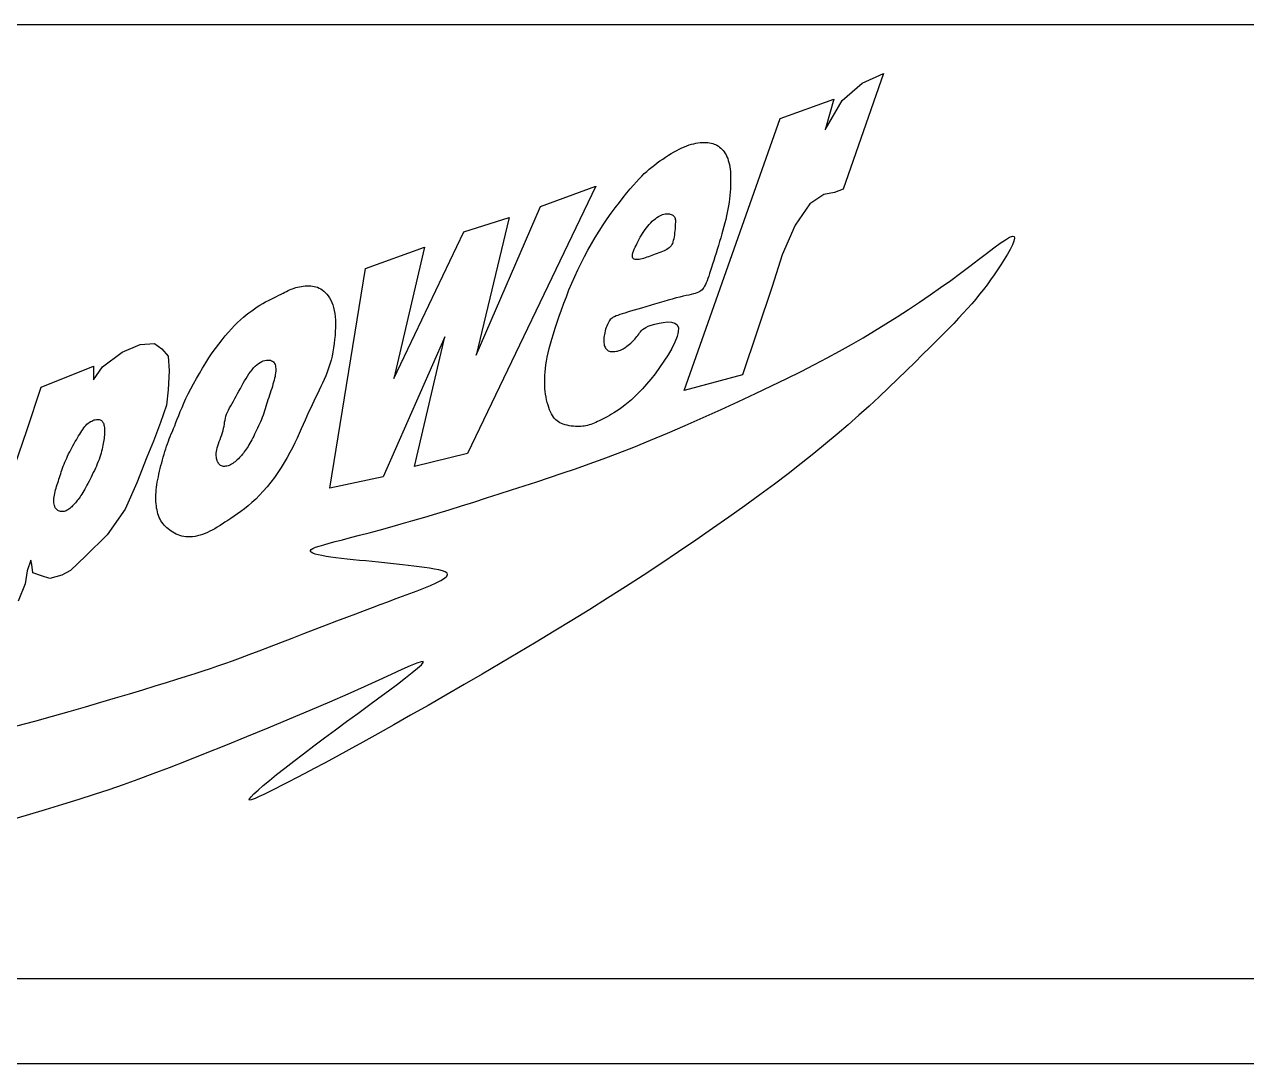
# Model space of a CAD drawing. Extents: x 627 to 914, y 3 to 207.
# Drawn here: x 647.05 to 664.98, y 3 to 18.25 of the extents above; entities that cross this region are included whole.
import ezdxf

# ---------------------------------------------------------------- set-up
doc = ezdxf.new("R2010")
doc.units = 0
doc.layers.add('圖框層', color=7, linetype='CONTINUOUS')
doc.layers.add('輪廓線層', color=7, linetype='CONTINUOUS')

msp = doc.modelspace()

# ---------------------------------------------------------------- linework, layer by layer
at = {"layer": '圖框層', "color": 7}
for p, q in [((628.447, 18.25), (912.947, 18.25)), ((628.447, 4.25), (912.947, 4.25)), ((627.197, 3), (914.197, 3))]:
    msp.add_line(p, q, dxfattribs=at)
at = {"layer": '輪廓線層', "color": 116}
for points in [[(658.355, 15.302), (658.167, 14.869), (658.019, 14.406), (657.586, 13.106), (656.728, 12.879), (658.138, 16.868), (658.926, 17.154), (658.798, 16.701), (659.045, 17.134), (659.34, 17.39), (659.656, 17.528), (659.064, 15.834), (658.936, 15.785), (658.779, 15.755), (658.572, 15.617)], [(657.146, 14.733), (657.13, 14.685), (657.116, 14.64), (657.102, 14.597), (657.089, 14.558), (657.076, 14.522), (657.064, 14.488), (657.052, 14.459), (657.041, 14.432), (657.029, 14.408), (657.017, 14.388), (657.004, 14.37), (656.99, 14.354), (656.975, 14.341), (656.958, 14.329), (656.938, 14.319), (656.916, 14.31), (656.891, 14.302), (656.863, 14.294), (656.831, 14.286), (656.796, 14.278), (656.757, 14.27), (656.713, 14.26), (656.665, 14.249), (656.612, 14.236), (656.554, 14.22), (656.492, 14.203), (656.428, 14.185), (656.362, 14.166), (656.295, 14.146), (656.229, 14.126), (656.165, 14.107), (656.104, 14.088), (656.046, 14.071), (655.993, 14.055), (655.943, 14.04), (655.898, 14.026), (655.856, 14.014), (655.819, 14.002), (655.785, 13.991), (655.755, 13.98), (655.73, 13.971), (655.707, 13.961), (655.688, 13.952), (655.671, 13.941), (655.657, 13.93), (655.644, 13.918), (655.632, 13.903), (655.621, 13.887), (655.611, 13.868), (655.601, 13.847), (655.592, 13.824), (655.583, 13.8), (655.575, 13.776), (655.568, 13.751), (655.562, 13.726), (655.557, 13.701), (655.553, 13.678), (655.55, 13.655), (655.548, 13.634), (655.547, 13.613), (655.548, 13.594), (655.549, 13.576), (655.552, 13.558), (655.556, 13.542), (655.561, 13.527), (655.567, 13.513), (655.574, 13.5), (655.582, 13.489), (655.592, 13.478), (655.602, 13.469), (655.615, 13.462), (655.628, 13.456), (655.643, 13.452), (655.659, 13.449), (655.677, 13.448), (655.695, 13.448), (655.713, 13.449), (655.733, 13.453), (655.752, 13.457), (655.772, 13.463), (655.792, 13.47), (655.811, 13.479), (655.831, 13.489), (655.85, 13.5), (655.87, 13.512), (655.889, 13.526), (655.908, 13.541), (655.927, 13.557), (655.947, 13.574), (655.965, 13.592), (655.984, 13.61), (656.002, 13.629), (656.019, 13.649), (656.035, 13.668), (656.049, 13.687), (656.063, 13.705), (656.075, 13.723), (656.088, 13.74), (656.102, 13.756), (656.118, 13.772), (656.14, 13.788), (656.167, 13.804), (656.202, 13.82), (656.246, 13.837), (656.299, 13.853), (656.359, 13.868), (656.422, 13.878), (656.484, 13.883), (656.541, 13.879), (656.589, 13.865), (656.624, 13.839), (656.643, 13.797), (656.642, 13.739), (656.624, 13.668), (656.591, 13.586), (656.546, 13.496), (656.491, 13.402), (656.431, 13.306), (656.367, 13.213), (656.301, 13.124), (656.238, 13.043), (656.176, 12.97), (656.117, 12.904), (656.06, 12.844), (656.006, 12.791), (655.954, 12.743), (655.905, 12.7), (655.858, 12.663), (655.814, 12.629), (655.773, 12.6), (655.734, 12.573), (655.698, 12.55), (655.663, 12.529), (655.63, 12.51), (655.598, 12.493), (655.568, 12.477), (655.539, 12.462), (655.51, 12.448), (655.483, 12.434), (655.456, 12.421), (655.43, 12.41), (655.405, 12.399), (655.381, 12.389), (655.357, 12.38), (655.333, 12.373), (655.31, 12.366), (655.287, 12.36), (655.263, 12.356), (655.239, 12.352), (655.214, 12.35), (655.188, 12.349), (655.161, 12.349), (655.132, 12.35), (655.103, 12.353), (655.072, 12.356), (655.042, 12.361), (655.011, 12.367), (654.982, 12.374), (654.954, 12.383), (654.928, 12.392), (654.904, 12.404), (654.882, 12.417), (654.862, 12.431), (654.843, 12.447), (654.826, 12.466), (654.81, 12.487), (654.795, 12.51), (654.781, 12.536), (654.767, 12.564), (654.754, 12.595), (654.742, 12.628), (654.73, 12.664), (654.72, 12.701), (654.71, 12.74), (654.702, 12.781), (654.695, 12.822), (654.689, 12.865), (654.685, 12.909), (654.683, 12.954), (654.682, 13), (654.682, 13.048), (654.684, 13.097), (654.688, 13.147), (654.693, 13.199), (654.7, 13.253), (654.709, 13.309), (654.72, 13.367), (654.734, 13.428), (654.749, 13.492), (654.766, 13.561), (654.787, 13.633), (654.809, 13.71), (654.835, 13.792), (654.863, 13.879), (654.893, 13.969), (654.926, 14.062), (654.962, 14.157), (654.999, 14.254), (655.038, 14.353), (655.08, 14.451), (655.123, 14.55), (655.168, 14.648), (655.215, 14.745), (655.264, 14.842), (655.315, 14.938), (655.368, 15.032), (655.423, 15.125), (655.479, 15.217), (655.538, 15.307), (655.598, 15.395), (655.658, 15.479), (655.718, 15.56), (655.777, 15.638), (655.834, 15.71), (655.888, 15.777), (655.938, 15.838), (655.985, 15.892), (656.028, 15.941), (656.068, 15.985), (656.106, 16.025), (656.143, 16.061), (656.179, 16.094), (656.216, 16.126), (656.253, 16.157), (656.292, 16.187), (656.332, 16.217), (656.373, 16.247), (656.414, 16.275), (656.456, 16.303), (656.498, 16.329), (656.539, 16.354), (656.58, 16.378), (656.619, 16.399), (656.657, 16.419), (656.695, 16.437), (656.731, 16.454), (656.766, 16.468), (656.801, 16.481), (656.835, 16.491), (656.868, 16.5), (656.9, 16.507), (656.931, 16.513), (656.962, 16.516), (656.991, 16.518), (657.02, 16.519), (657.048, 16.518), (657.074, 16.516), (657.1, 16.512), (657.124, 16.508), (657.147, 16.502), (657.169, 16.495), (657.19, 16.486), (657.21, 16.476), (657.23, 16.465), (657.248, 16.451), (657.266, 16.436), (657.283, 16.419), (657.299, 16.401), (657.315, 16.38), (657.329, 16.358), (657.343, 16.335), (657.355, 16.309), (657.367, 16.283), (657.376, 16.254), (657.385, 16.225), (657.392, 16.194), (657.398, 16.161), (657.402, 16.127), (657.406, 16.092), (657.408, 16.054), (657.409, 16.014), (657.41, 15.973), (657.409, 15.929), (657.408, 15.884), (657.406, 15.837), (657.403, 15.789), (657.398, 15.74), (657.393, 15.69), (657.387, 15.64), (657.379, 15.59), (657.371, 15.54), (657.361, 15.49), (657.35, 15.439), (657.339, 15.388), (657.326, 15.337), (657.312, 15.284), (657.298, 15.231), (657.282, 15.176), (657.266, 15.12), (657.249, 15.063), (657.231, 15.006), (657.213, 14.949), (657.196, 14.893), (657.179, 14.837), (657.162, 14.784)], [(652.309, 11.613), (651.528, 11.442), (652.052, 14.67), (652.918, 14.98), (652.469, 13.056), (653.496, 15.204), (654.159, 15.418), (653.678, 13.398), (654.619, 15.579), (655.432, 15.878), (653.55, 11.955), (652.769, 11.763), (653.218, 13.665)], [(656.475, 14.949), (656.455, 14.938), (656.433, 14.927), (656.409, 14.917), (656.384, 14.907), (656.358, 14.897), (656.332, 14.887), (656.305, 14.877), (656.279, 14.868), (656.253, 14.858), (656.228, 14.849), (656.204, 14.841), (656.18, 14.832), (656.156, 14.824), (656.133, 14.817), (656.111, 14.811), (656.089, 14.806), (656.068, 14.802), (656.047, 14.8), (656.028, 14.799), (656.011, 14.801), (655.996, 14.805), (655.984, 14.812), (655.975, 14.822), (655.97, 14.835), (655.968, 14.852), (655.971, 14.873), (655.977, 14.896), (655.986, 14.922), (655.996, 14.95), (656.009, 14.979), (656.023, 15.008), (656.037, 15.038), (656.052, 15.068), (656.068, 15.098), (656.084, 15.127), (656.1, 15.156), (656.117, 15.184), (656.135, 15.212), (656.154, 15.239), (656.174, 15.265), (656.195, 15.291), (656.216, 15.315), (656.238, 15.339), (656.261, 15.361), (656.284, 15.381), (656.306, 15.399), (656.329, 15.416), (656.35, 15.43), (656.371, 15.442), (656.392, 15.452), (656.411, 15.459), (656.43, 15.465), (656.448, 15.469), (656.465, 15.471), (656.481, 15.471), (656.497, 15.471), (656.511, 15.469), (656.525, 15.465), (656.538, 15.461), (656.55, 15.456), (656.561, 15.449), (656.57, 15.442), (656.578, 15.434), (656.585, 15.425), (656.59, 15.415), (656.594, 15.404), (656.597, 15.392), (656.599, 15.378), (656.599, 15.363), (656.599, 15.345), (656.598, 15.325), (656.597, 15.302), (656.596, 15.277), (656.594, 15.25), (656.591, 15.221), (656.588, 15.191), (656.584, 15.162), (656.58, 15.133), (656.575, 15.105), (656.569, 15.079), (656.562, 15.057), (656.555, 15.036), (656.545, 15.018), (656.535, 15.002), (656.523, 14.987), (656.509, 14.973), (656.493, 14.961)], [(649.447, 10.728), (649.415, 10.73), (649.384, 10.734), (649.355, 10.741), (649.327, 10.749), (649.3, 10.759), (649.274, 10.771), (649.249, 10.784), (649.225, 10.798), (649.201, 10.813), (649.178, 10.829), (649.156, 10.846), (649.136, 10.864), (649.116, 10.883), (649.097, 10.902), (649.08, 10.923), (649.064, 10.945), (649.05, 10.967), (649.037, 10.991), (649.025, 11.016), (649.015, 11.041), (649.006, 11.068), (648.998, 11.095), (648.992, 11.124), (648.986, 11.153), (648.982, 11.184), (648.978, 11.215), (648.976, 11.247), (648.974, 11.28), (648.974, 11.314), (648.975, 11.349), (648.977, 11.384), (648.98, 11.421), (648.985, 11.457), (648.99, 11.495), (648.996, 11.533), (649.004, 11.572), (649.012, 11.611), (649.021, 11.652), (649.03, 11.692), (649.04, 11.733), (649.05, 11.775), (649.061, 11.817), (649.072, 11.859), (649.083, 11.901), (649.095, 11.942), (649.107, 11.983), (649.119, 12.022), (649.132, 12.06), (649.145, 12.097), (649.158, 12.132), (649.172, 12.168), (649.187, 12.203), (649.202, 12.24), (649.218, 12.278), (649.234, 12.318), (649.252, 12.361), (649.27, 12.407), (649.29, 12.457), (649.311, 12.511), (649.334, 12.567), (649.359, 12.628), (649.387, 12.691), (649.417, 12.758), (649.45, 12.827), (649.487, 12.9), (649.527, 12.975), (649.569, 13.052), (649.613, 13.129), (649.659, 13.207), (649.706, 13.283), (649.753, 13.357), (649.802, 13.428), (649.85, 13.496), (649.898, 13.56), (649.946, 13.621), (649.994, 13.679), (650.04, 13.733), (650.086, 13.783), (650.131, 13.83), (650.175, 13.874), (650.218, 13.915), (650.26, 13.952), (650.301, 13.987), (650.341, 14.019), (650.382, 14.049), (650.422, 14.078), (650.462, 14.104), (650.503, 14.13), (650.544, 14.154), (650.586, 14.177), (650.627, 14.199), (650.668, 14.22), (650.707, 14.239), (650.744, 14.258), (650.78, 14.275), (650.812, 14.291), (650.841, 14.306), (650.868, 14.319), (650.892, 14.331), (650.915, 14.343), (650.937, 14.353), (650.959, 14.363), (650.981, 14.371), (651.005, 14.379), (651.029, 14.387), (651.055, 14.394), (651.082, 14.4), (651.11, 14.405), (651.138, 14.409), (651.166, 14.412), (651.194, 14.414), (651.221, 14.414), (651.248, 14.413), (651.273, 14.411), (651.299, 14.406), (651.323, 14.4), (651.347, 14.392), (651.371, 14.381), (651.394, 14.369), (651.417, 14.353), (651.44, 14.335), (651.462, 14.315), (651.484, 14.291), (651.505, 14.265), (651.524, 14.237), (651.542, 14.205), (651.558, 14.171), (651.572, 14.134), (651.583, 14.094), (651.593, 14.051), (651.6, 14.006), (651.605, 13.958), (651.609, 13.908), (651.61, 13.856), (651.61, 13.802), (651.608, 13.745), (651.604, 13.687), (651.599, 13.627), (651.592, 13.566), (651.584, 13.505), (651.573, 13.444), (651.56, 13.383), (651.546, 13.322), (651.529, 13.263), (651.511, 13.206), (651.49, 13.149), (651.468, 13.094), (651.445, 13.04), (651.421, 12.987), (651.396, 12.934), (651.37, 12.881), (651.345, 12.829), (651.319, 12.776), (651.294, 12.723), (651.269, 12.669), (651.243, 12.614), (651.217, 12.558), (651.191, 12.5), (651.164, 12.44), (651.136, 12.378), (651.108, 12.314), (651.078, 12.247), (651.047, 12.179), (651.015, 12.109), (650.98, 12.038), (650.943, 11.966), (650.903, 11.893), (650.86, 11.82), (650.814, 11.747), (650.766, 11.675), (650.715, 11.603), (650.662, 11.534), (650.607, 11.466), (650.552, 11.402), (650.496, 11.341), (650.44, 11.285), (650.384, 11.233), (650.329, 11.186), (650.275, 11.142), (650.222, 11.103), (650.171, 11.066), (650.122, 11.033), (650.074, 11.001), (650.03, 10.972), (649.988, 10.944), (649.948, 10.918), (649.91, 10.893), (649.873, 10.87), (649.838, 10.849), (649.803, 10.829), (649.768, 10.811), (649.733, 10.794), (649.697, 10.779), (649.66, 10.765), (649.624, 10.754), (649.587, 10.744), (649.551, 10.737), (649.515, 10.731), (649.481, 10.728)], [(650.154, 12.795), (650.175, 12.832), (650.195, 12.869), (650.216, 12.907), (650.236, 12.945), (650.256, 12.983), (650.277, 13.02), (650.298, 13.056), (650.32, 13.09), (650.341, 13.123), (650.364, 13.154), (650.387, 13.183), (650.41, 13.21), (650.433, 13.234), (650.457, 13.256), (650.48, 13.275), (650.504, 13.291), (650.528, 13.303), (650.552, 13.313), (650.575, 13.32), (650.597, 13.324), (650.619, 13.325), (650.639, 13.324), (650.657, 13.321), (650.674, 13.315), (650.688, 13.307), (650.7, 13.297), (650.71, 13.286), (650.718, 13.272), (650.725, 13.257), (650.73, 13.24), (650.733, 13.222), (650.735, 13.202), (650.735, 13.181), (650.734, 13.159), (650.732, 13.135), (650.728, 13.11), (650.724, 13.084), (650.718, 13.057), (650.711, 13.029), (650.703, 12.999), (650.694, 12.969), (650.685, 12.938), (650.675, 12.905), (650.664, 12.873), (650.653, 12.84), (650.642, 12.807), (650.631, 12.773), (650.62, 12.74), (650.61, 12.707), (650.6, 12.675), (650.59, 12.643), (650.58, 12.61), (650.569, 12.579), (650.559, 12.547), (650.548, 12.515), (650.536, 12.483), (650.523, 12.451), (650.51, 12.42), (650.497, 12.388), (650.483, 12.357), (650.468, 12.327), (650.454, 12.296), (650.439, 12.267), (650.425, 12.238), (650.411, 12.209), (650.397, 12.182), (650.383, 12.155), (650.369, 12.129), (650.355, 12.104), (650.341, 12.081), (650.328, 12.058), (650.314, 12.036), (650.301, 12.016), (650.287, 11.996), (650.273, 11.977), (650.259, 11.959), (650.245, 11.942), (650.231, 11.925), (650.216, 11.909), (650.201, 11.893), (650.186, 11.877), (650.17, 11.862), (650.154, 11.847), (650.138, 11.833), (650.121, 11.82), (650.104, 11.808), (650.087, 11.797), (650.07, 11.787), (650.052, 11.779), (650.034, 11.773), (650.017, 11.768), (649.999, 11.765), (649.983, 11.764), (649.967, 11.764), (649.952, 11.767), (649.938, 11.771), (649.926, 11.777), (649.914, 11.785), (649.905, 11.795), (649.896, 11.806), (649.888, 11.819), (649.881, 11.833), (649.876, 11.848), (649.871, 11.864), (649.867, 11.88), (649.863, 11.898), (649.861, 11.917), (649.861, 11.937), (649.861, 11.959), (649.864, 11.982), (649.868, 12.008), (649.875, 12.035), (649.883, 12.064), (649.894, 12.095), (649.905, 12.127), (649.917, 12.16), (649.93, 12.194), (649.941, 12.227), (649.952, 12.26), (649.961, 12.293), (649.969, 12.324), (649.975, 12.354), (649.98, 12.383), (649.984, 12.412), (649.99, 12.441), (649.995, 12.47), (650.003, 12.499), (650.013, 12.528), (650.025, 12.559), (650.039, 12.59), (650.056, 12.622), (650.074, 12.655), (650.093, 12.688), (650.113, 12.723), (650.134, 12.758)], [(648.117, 12.453), (648.131, 12.453), (648.144, 12.451), (648.156, 12.448), (648.167, 12.443), (648.176, 12.436), (648.185, 12.428), (648.192, 12.419), (648.199, 12.408), (648.205, 12.397), (648.209, 12.383), (648.213, 12.369), (648.216, 12.354), (648.219, 12.337), (648.22, 12.32), (648.221, 12.302), (648.222, 12.283), (648.221, 12.263), (648.22, 12.242), (648.219, 12.221), (648.217, 12.198), (648.214, 12.175), (648.211, 12.151), (648.207, 12.126), (648.203, 12.1), (648.198, 12.074), (648.192, 12.046), (648.186, 12.018), (648.179, 11.988), (648.171, 11.959), (648.162, 11.928), (648.152, 11.897), (648.141, 11.866), (648.129, 11.834), (648.116, 11.802), (648.102, 11.769), (648.087, 11.737), (648.072, 11.704), (648.057, 11.672), (648.041, 11.64), (648.025, 11.608), (648.01, 11.576), (647.994, 11.545), (647.979, 11.515), (647.963, 11.486), (647.948, 11.457), (647.933, 11.43), (647.918, 11.405), (647.904, 11.38), (647.89, 11.358), (647.876, 11.336), (647.862, 11.317), (647.848, 11.298), (647.835, 11.28), (647.822, 11.263), (647.808, 11.247), (647.795, 11.231), (647.781, 11.215), (647.768, 11.2), (647.754, 11.186), (647.741, 11.172), (647.727, 11.159), (647.713, 11.147), (647.699, 11.136), (647.685, 11.127), (647.671, 11.119), (647.657, 11.112), (647.643, 11.107), (647.629, 11.104), (647.614, 11.101), (647.601, 11.101), (647.587, 11.101), (647.574, 11.103), (647.561, 11.106), (647.548, 11.111), (647.536, 11.117), (647.525, 11.125), (647.515, 11.134), (647.506, 11.145), (647.498, 11.158), (647.491, 11.173), (647.486, 11.19), (647.482, 11.208), (647.479, 11.228), (647.478, 11.249), (647.478, 11.272), (647.479, 11.295), (647.482, 11.319), (647.485, 11.343), (647.49, 11.368), (647.496, 11.393), (647.503, 11.419), (647.511, 11.444), (647.519, 11.47), (647.528, 11.496), (647.536, 11.522), (647.545, 11.548), (647.553, 11.575), (647.561, 11.601), (647.57, 11.628), (647.578, 11.655), (647.587, 11.682), (647.596, 11.71), (647.606, 11.738), (647.616, 11.767), (647.628, 11.796), (647.64, 11.825), (647.652, 11.855), (647.666, 11.886), (647.68, 11.916), (647.694, 11.947), (647.71, 11.977), (647.725, 12.008), (647.742, 12.038), (647.758, 12.068), (647.775, 12.098), (647.792, 12.127), (647.809, 12.156), (647.825, 12.184), (647.842, 12.211), (647.858, 12.237), (647.873, 12.262), (647.888, 12.285), (647.903, 12.307), (647.918, 12.328), (647.933, 12.348), (647.948, 12.365), (647.964, 12.382), (647.98, 12.397), (647.997, 12.41), (648.015, 12.421), (648.033, 12.43), (648.051, 12.438), (648.068, 12.445), (648.085, 12.449), (648.102, 12.452)]]:
    msp.add_lwpolyline(points, close=True, dxfattribs=at)
at = {"layer": '輪廓線層', "color": 1}
msp.add_lwpolyline([(646.937, 7.954), (647.2, 8.025), (647.456, 8.097), (647.703, 8.167), (647.941, 8.236), (648.169, 8.303), (648.385, 8.367), (648.59, 8.428), (648.783, 8.486), (648.963, 8.542), (649.131, 8.593), (649.285, 8.641), (649.425, 8.685), (649.552, 8.726), (649.668, 8.763), (649.777, 8.799), (649.883, 8.835), (649.989, 8.872), (650.099, 8.911), (650.217, 8.954), (650.346, 9.003), (650.489, 9.057), (650.644, 9.116), (650.807, 9.179), (650.976, 9.243), (651.146, 9.309), (651.314, 9.374), (651.477, 9.437), (651.632, 9.497), (651.776, 9.551), (651.91, 9.602), (652.036, 9.65), (652.154, 9.694), (652.268, 9.736), (652.378, 9.777), (652.486, 9.818), (652.593, 9.858), (652.702, 9.898), (652.808, 9.939), (652.91, 9.979), (653.005, 10.018), (653.088, 10.055), (653.158, 10.09), (653.211, 10.122), (653.245, 10.151), (653.257, 10.176), (653.248, 10.197), (653.222, 10.216), (653.181, 10.231), (653.127, 10.245), (653.064, 10.258), (652.993, 10.269), (652.917, 10.279), (652.839, 10.29), (652.759, 10.3), (652.677, 10.31), (652.593, 10.32), (652.507, 10.329), (652.42, 10.339), (652.331, 10.348), (652.24, 10.357), (652.147, 10.366), (652.055, 10.376), (651.962, 10.385), (651.872, 10.394), (651.783, 10.403), (651.698, 10.412), (651.618, 10.422), (651.542, 10.432), (651.474, 10.443), (651.412, 10.454), (651.359, 10.465), (651.314, 10.477), (651.28, 10.49), (651.256, 10.503), (651.243, 10.516), (651.243, 10.53), (651.255, 10.544), (651.281, 10.559), (651.32, 10.576), (651.372, 10.594), (651.438, 10.613), (651.516, 10.635), (651.608, 10.66), (651.714, 10.688), (651.832, 10.719), (651.962, 10.753), (652.103, 10.79), (652.253, 10.83), (652.411, 10.874), (652.576, 10.919), (652.746, 10.968), (652.921, 11.018), (653.098, 11.071), (653.278, 11.126), (653.459, 11.183), (653.642, 11.241), (653.826, 11.3), (654.011, 11.359), (654.196, 11.419), (654.38, 11.479), (654.565, 11.539), (654.751, 11.6), (654.939, 11.662), (655.133, 11.728), (655.333, 11.799), (655.541, 11.875), (655.759, 11.957), (655.989, 12.048), (656.232, 12.147), (656.486, 12.253), (656.745, 12.365), (657.007, 12.481), (657.269, 12.599), (657.526, 12.717), (657.775, 12.833), (658.012, 12.946), (658.234, 13.054), (658.444, 13.158), (658.641, 13.26), (658.829, 13.358), (659.009, 13.456), (659.183, 13.554), (659.353, 13.652), (659.521, 13.752), (659.688, 13.855), (659.855, 13.96), (660.019, 14.066), (660.18, 14.173), (660.338, 14.281), (660.492, 14.388), (660.641, 14.494), (660.784, 14.599), (660.92, 14.701), (661.048, 14.799), (661.166, 14.889), (661.273, 14.97), (661.366, 15.038), (661.444, 15.091), (661.505, 15.127), (661.548, 15.142), (661.571, 15.137), (661.577, 15.111), (661.567, 15.069), (661.545, 15.014), (661.512, 14.949), (661.472, 14.876), (661.426, 14.8), (661.377, 14.723), (661.327, 14.647), (661.277, 14.573), (661.226, 14.5), (661.173, 14.429), (661.119, 14.359), (661.064, 14.289), (661.007, 14.22), (660.949, 14.151), (660.887, 14.082), (660.823, 14.012), (660.756, 13.939), (660.684, 13.863), (660.606, 13.784), (660.523, 13.699), (660.432, 13.608), (660.334, 13.51), (660.228, 13.404), (660.114, 13.291), (659.993, 13.172), (659.864, 13.047), (659.729, 12.918), (659.588, 12.785), (659.442, 12.65), (659.29, 12.514), (659.134, 12.376), (658.972, 12.237), (658.804, 12.096), (658.629, 11.953), (658.446, 11.807), (658.254, 11.657), (658.052, 11.504), (657.841, 11.347), (657.618, 11.185), (657.386, 11.019), (657.145, 10.85), (656.897, 10.679), (656.644, 10.508), (656.386, 10.336), (656.126, 10.165), (655.865, 9.996), (655.604, 9.83), (655.343, 9.666), (655.082, 9.504), (654.82, 9.344), (654.558, 9.186), (654.294, 9.029), (654.03, 8.873), (653.764, 8.717), (653.498, 8.562), (653.232, 8.408), (652.97, 8.257), (652.714, 8.111), (652.467, 7.971), (652.232, 7.839), (652.011, 7.715), (651.806, 7.602), (651.62, 7.5), (651.451, 7.409), (651.299, 7.328), (651.161, 7.256), (651.037, 7.191), (650.924, 7.134), (650.82, 7.081), (650.726, 7.033), (650.638, 6.989), (650.559, 6.95), (650.49, 6.917), (650.433, 6.891), (650.388, 6.874), (650.359, 6.866), (650.345, 6.87), (650.35, 6.887), (650.373, 6.916), (650.415, 6.959), (650.474, 7.014), (650.55, 7.08), (650.641, 7.156), (650.747, 7.242), (650.866, 7.336), (650.998, 7.438), (651.141, 7.547), (651.292, 7.661), (651.45, 7.779), (651.612, 7.898), (651.775, 8.018), (651.937, 8.138), (652.096, 8.254), (652.247, 8.366), (652.39, 8.472), (652.521, 8.57), (652.638, 8.659), (652.737, 8.737), (652.815, 8.802), (652.871, 8.852), (652.899, 8.886), (652.899, 8.901), (652.867, 8.898), (652.804, 8.876), (652.709, 8.836), (652.585, 8.781), (652.43, 8.71), (652.246, 8.626), (652.033, 8.53), (651.791, 8.423), (651.523, 8.306), (651.234, 8.182), (650.93, 8.054), (650.618, 7.924), (650.305, 7.795), (649.996, 7.669), (649.7, 7.55), (649.422, 7.44), (649.168, 7.34), (648.932, 7.25), (648.71, 7.168), (648.496, 7.091), (648.285, 7.018), (648.07, 6.947), (647.845, 6.875), (647.606, 6.801), (647.348, 6.723), (647.074, 6.642), (646.788, 6.559)], dxfattribs=at)
at = {"layer": '輪廓線層', "color": 116}
msp.add_lwpolyline([(646.851, 11.618), (647.08, 12.29), (647.292, 12.927), (648.059, 13.235), (648.059, 13.036), (648.191, 13.224), (648.48, 13.438), (648.743, 13.554), (648.954, 13.569), (649.063, 13.491), (649.157, 13.382), (649.168, 13.164), (649.157, 12.886), (649.131, 12.664), (649.041, 12.409), (648.939, 12.134), (648.841, 11.898), (648.698, 11.523), (648.525, 11.136), (648.258, 10.757), (647.942, 10.445), (647.721, 10.238), (647.595, 10.168), (647.419, 10.119), (647.295, 10.157), (647.171, 10.202), (647.156, 10.326), (647.141, 10.386), (647.088, 10.232), (647.058, 10.041), (646.953, 9.785)], dxfattribs=at)

doc.saveas('drawing.dxf')
